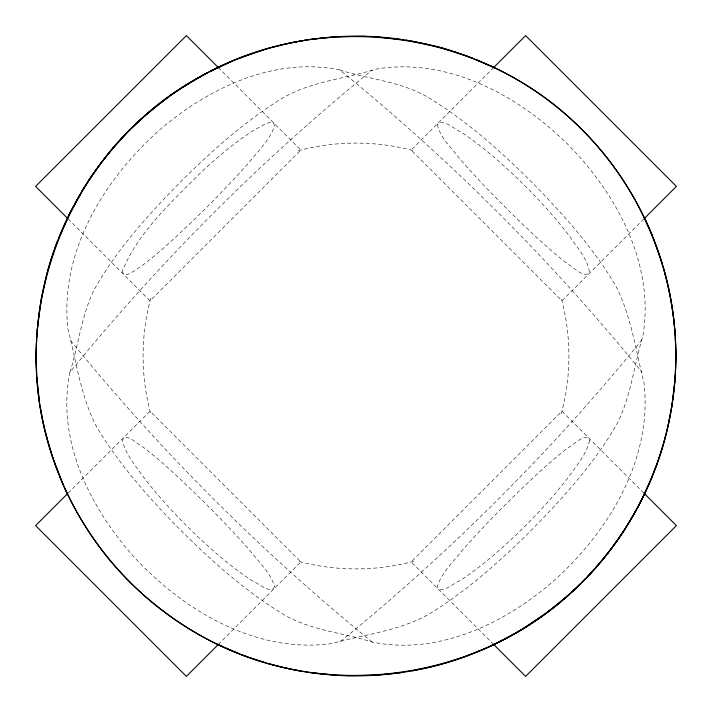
<?xml version="1.0" encoding="UTF-8"?>
<svg xmlns="http://www.w3.org/2000/svg" width="712" height="712" viewBox="0 0 712 712"><rect width="100%" height="100%" fill="white"/><g stroke="black" fill="none" stroke-linecap="round" stroke-linejoin="round"><path stroke-width="0.53" stroke-dasharray="3.56 2.67" d="M150.748 298.221C140.549 335.948 140.549 376.052 150.748 413.779M561.252 413.779C571.451 376.052 571.451 335.948 561.252 298.221M69.945 372.26C56.15 439.66 89.792 507.487 133.731 556.642C183.304 610.602 256.373 654.017 332.175 643.55C365.105 634.125 400.998 630.841 430.876 613.005C465.639 591.476 496.478 564.207 525.759 535.833C560.077 501.31 593.71 464.981 617.802 422.403C631.019 395.382 634.187 364.606 642.847 336.037C655.111 264.392 616.628 193.851 567.749 144.296C518.185 95.399 447.643 56.898 375.981 69.153C343.78 79.166 308.163 81.666 279.175 100.178C244.189 122.277 213.066 149.921 183.58 178.801C150.276 212.585 117.64 248.088 94.198 289.597C81.444 315.452 78.614 344.991 69.945 372.26C159.906 261.411 261.446 159.933 372.26 69.945M642.055 339.74C552.094 450.589 450.554 552.067 339.74 642.055M68.156 493.069L150.036 411.189L300.811 561.964L218.931 643.844M493.843 67.382L411.189 150.036L561.964 300.811L644.618 218.157M298.221 150.748C335.948 140.549 376.052 140.549 413.779 150.748M413.779 561.252C376.052 571.451 335.948 571.451 298.221 561.252M339.74 69.945C274.04 56.417 207.744 88.306 159.07 130.438C103.712 179.673 58.98 252.876 68.049 329.594C76.54 362.221 80.848 397.082 96.814 427.156C117.177 461.421 143.637 491.609 170.978 520.428C205.448 555.529 242.071 589.349 284.337 614.892C311.108 630.521 343.175 632.674 372.26 642.055C437.96 655.583 504.256 623.694 552.93 581.562C608.279 532.327 653.002 459.151 643.951 382.442C635.505 349.788 631.135 314.935 615.186 284.845C594.823 250.58 568.363 220.391 541.022 191.572C506.552 156.471 469.929 122.651 427.663 97.108C400.901 81.453 368.798 79.388 339.74 69.945C450.589 159.906 552.067 261.446 642.055 372.26M372.26 642.055C261.411 552.094 159.933 450.554 69.945 339.74M218.157 67.382L300.811 150.036L150.036 300.811L67.382 218.157M643.844 493.069L561.964 411.189L411.189 561.964L493.069 643.844M437.408 124.573C440.025 137.727 451.283 147.348 458.964 157.797C475.865 177.475 493.968 196.085 512.418 214.303C529.568 231.017 546.905 247.625 565.728 262.461C571.327 265.033 583.564 279.255 589.474 272.607C587.925 259.132 577.557 248.435 570.428 237.443C554.666 216.546 536.875 197.233 518.087 179.032C500.634 162.363 482.38 146.378 462.311 132.922C456.312 130.59 443.211 117.8 437.408 124.573M274.61 586.51C271.521 595.285 257.628 582.647 252.698 581.019C232.868 568.247 214.962 552.734 197.767 536.643C178.436 518.274 160.173 498.712 143.869 477.592C135.832 465.924 125.392 454.567 122.446 440.336C125.828 431.499 138.813 445.481 143.424 447.367C162.033 461.59 178.997 477.788 195.836 494.021C214.73 512.515 233.225 531.446 250.606 551.373C259.204 562.462 270.498 572.742 274.61 586.51M122.535 270.507C122.775 281.16 137.371 268.175 140.976 266.422C159.23 252.929 175.713 237.23 192.115 221.592C211.295 202.991 230.029 183.901 247.749 163.902C257.317 152.101 268.913 141.012 274.44 126.594C274.672 116.216 259.115 127.946 255.288 129.379C235.85 141.412 218.406 156.364 201.594 171.77C172.286 201.389 138.76 231.347 122.535 270.507M589.554 440.372C586.537 454.701 576.026 466.137 567.9 477.886C551.658 498.881 533.493 518.336 514.26 536.617C497.127 552.663 479.274 568.114 459.525 580.885C454.567 582.514 440.47 595.374 437.39 586.474C441.6 572.599 452.983 562.222 461.688 551.043C478.971 531.259 497.341 512.453 516.111 494.075C532.888 477.886 549.815 461.741 568.354 447.537C572.991 445.641 586.163 431.419 589.554 440.372"/><path stroke-width="1.07" d="M36.57 339.713L36.161 357.994L36.659 373.942M675.43 372.332L675.839 354.033L675.35 338.058M36.73 336.749L36.926 333.812M675.074 378.241L675.261 375.304M37.14 330.893L41.056 300.17L47.126 272.945M674.851 381.169L671.834 406.507L667.705 427.725M667.099 430.306L667.402 429.016M666.476 432.86L666.788 431.579M665.836 435.397L666.156 434.133M665.506 436.661L664.839 439.179M47.295 272.322L47.811 270.453M664.67 439.802L664.154 441.68M47.98 269.83L48.772 267.045M663.985 442.294L663.717 443.229M48.861 266.742L49.52 264.526M662.827 446.326L662.543 447.296M49.617 264.188L52.127 256.178M662.338 447.964C651.204 485.094 633.226 520.143 609.614 550.883M52.75 254.3L54.139 250.259M658.048 461.189C677.975 404.229 681.259 341.591 667.366 282.86M54.904 248.105L57.458 241.217M656.998 464.162L650.804 480.057L643.853 495.454M58.411 238.769L69.536 213.751L83.5 188.538M67.382 218.157L67.943 216.982M67.204 218.54C36.081 283.518 27.964 359.16 44.66 429.256M644.796 493.461L638.895 505.226M643.612 495.935L642.713 497.768M68.379 216.074L73.692 205.661M68.886 215.06L82.984 189.374L95.061 171.04M642.349 498.507L640.56 502.031M640.043 503.046C626.249 529.621 608.76 554.283 588.157 576.008M637.632 507.612L638.281 506.392M75.027 203.178L79.824 194.67M636.234 510.184L627.263 525.456M81.693 191.51C95.132 169.127 111.339 148.425 129.753 129.922M626.213 527.129C609.837 552.966 589.732 576.435 566.743 596.603M87.638 181.978L101.54 162.22M97.686 167.382L112.585 148.523L126.229 133.5M608.119 552.815L599.032 563.931M104.077 158.936C132.014 123.176 167.676 93.495 207.904 72.508M595.819 567.624L597.439 565.773M594.182 569.466L587.436 576.773M585.691 578.58L582.167 582.167C484.685 681.882 321.975 704.693 200.793 635.665C160.672 612.836 124.831 582.069 97.686 544.618C82.405 523.676 69.66 500.874 59.87 476.862M585.193 579.096L582.167 582.167C641.512 522.848 675.759 439.882 675.848 356C675.759 272.118 641.512 189.152 582.167 129.833C556.553 104.219 526.568 83.001 493.879 67.4M67.738 493.487L35.6 525.625L186.375 676.4L218.513 644.262M493.487 67.738L525.625 35.6L676.4 186.375L644.262 218.513M129.299 130.367L141.572 118.673M580.663 583.662L577.628 586.617M580.378 583.938L571.309 592.518M131.889 127.795L149.217 111.989M576.097 588.076L573.018 590.96M569.475 594.173L563.948 599.014M569.369 594.271L547.697 612.035L522.119 629.319M144.723 115.878L167.32 97.74M565.159 597.982L562.097 600.581M561.973 600.697L556.544 605.164M151.398 110.155L157.877 104.904M558.76 603.367L547.368 612.284M554.701 606.642L543.292 615.275M160.022 103.231L172.696 93.895L188.814 83.331M544.11 614.687L524.433 627.904L503.019 640.052M541.414 616.619L534.098 621.674M170.631 95.346L177.19 90.807M532.318 622.858C460.388 670.811 368.567 687.463 284.382 667.731M180.492 88.608L206.257 73.38L235.138 59.87M520.49 630.307L514.349 633.903M192.667 80.999L207.512 72.713M512.907 634.712L487.426 647.591L464.509 656.882M209.987 71.422L214.899 68.957M502.004 640.577L496.478 643.354M211.108 70.853C231.872 60.297 253.792 52.038 276.345 46.236M216.056 68.388L218.032 67.444M495.445 643.853L493.879 644.6M237.701 58.838L264.731 49.457M462.319 657.657L447.127 662.587M265.38 49.262L270.685 47.748M446.798 662.685L445.846 662.97M443.06 663.771L441.191 664.296M271.308 47.571L290.22 42.987L305.724 40.13M440.568 664.465L430.431 667.064M277.618 45.906L281.454 44.963M282.744 44.66C321.423 35.547 361.794 33.74 401.132 39.347M429.14 667.366L412.034 670.9M310.743 39.365L334.774 36.855M401.257 672.635L377.227 675.145M338.058 36.65L366.333 36.321M373.942 675.341L345.712 675.679M369.35 36.428L372.332 36.57M339.713 675.43L342.703 675.572M375.304 36.739L406.507 40.166M336.749 675.27L311.064 672.68M406.134 40.103L427.725 44.295M411.216 40.958L438.548 46.992M300.784 671.042C272.349 666.058 244.599 657.212 218.54 644.796M281.818 667.126L283.1 667.429M429.016 44.598L430.306 44.901M280.537 666.815L272.945 664.875M431.579 45.212L444.466 48.63M439.179 47.161L441.68 47.846M272.322 664.705L269.83 664.02M442.294 48.016L467.339 56.159L493.461 67.204M269.207 663.842L268.593 663.673M445.08 48.808L447.625 49.564M447.964 49.662L452.538 51.068M264.188 662.383L250.259 657.861M454.238 51.611L473.551 58.535M248.105 657.096L241.217 654.542M238.769 653.589L217.712 644.387M476.088 59.55L494.698 67.818M218.157 644.618C139.232 607.381 77.635 536.154 51.228 453.019L49.359 446.94M218.513 67.738L186.375 35.6L35.6 186.375L67.738 218.513M644.262 493.487L676.4 525.625L525.625 676.4L493.487 644.262M67.4 493.87L64.249 487.088M644.921 218.798L652.272 235.476M62.772 483.751L52.047 455.573L44.963 430.546M653.296 238.03L662.285 263.858M58.838 474.299L56.052 467.054M55.224 464.785L51.202 452.957C4.494 311.162 69.536 147.348 200.793 76.335C321.975 7.307 484.685 30.109 582.167 129.833C636.581 183.927 670.33 258.18 675.145 334.774M49.262 446.62L47.748 441.315M663.682 268.629L664.296 270.809M47.571 440.692L42.987 421.78L40.13 406.276M664.465 271.432L667.064 281.569M39.365 401.257L36.855 377.227"/></g></svg>
